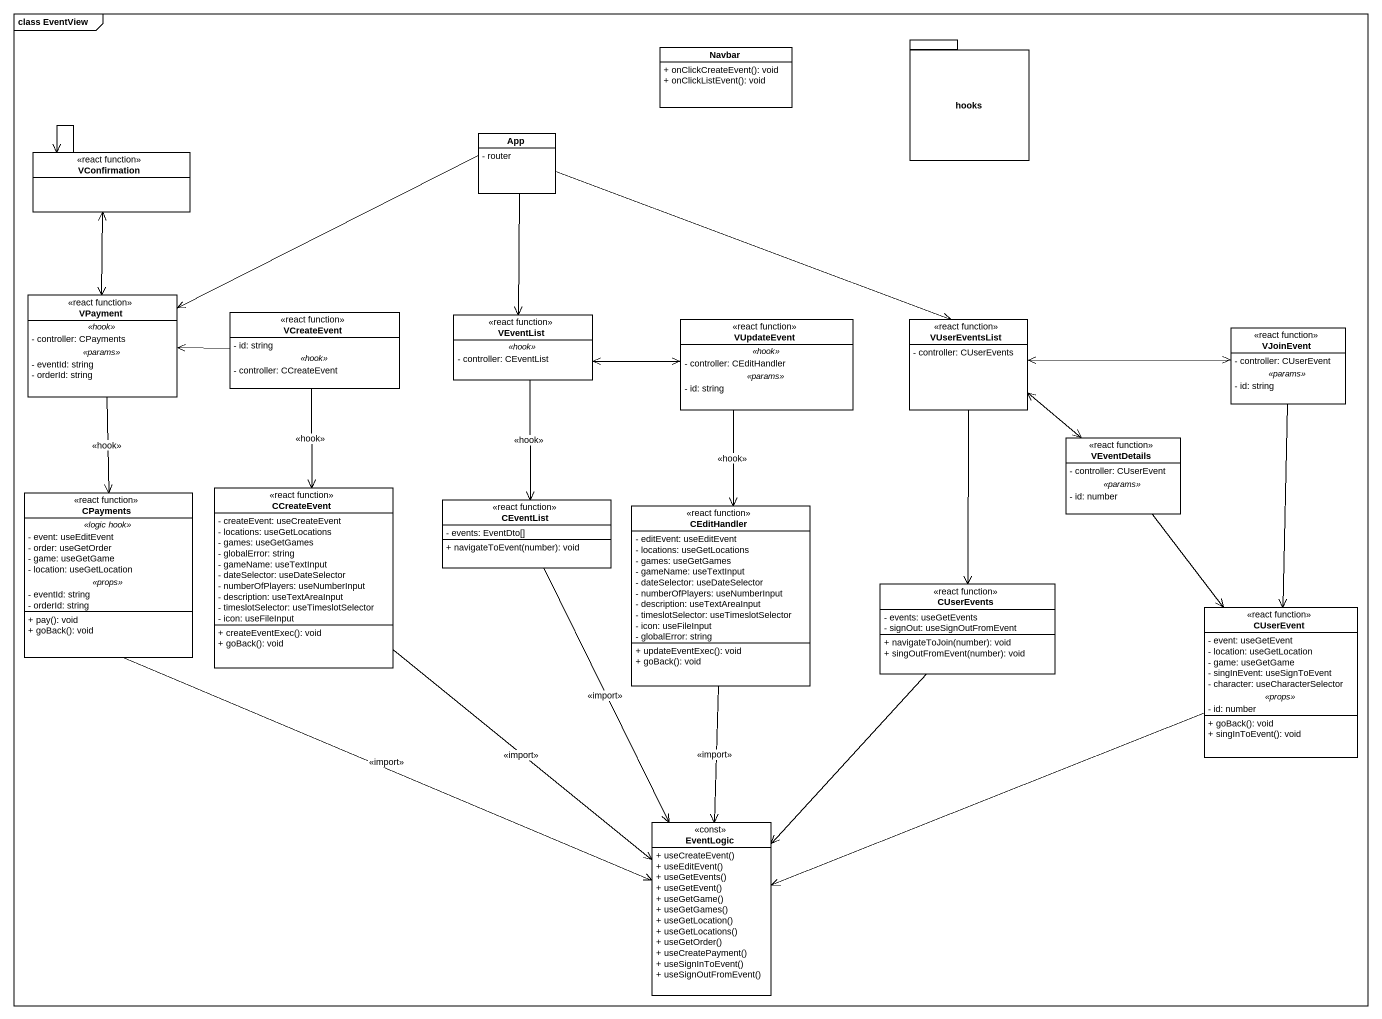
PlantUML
@startuml
mainframe class EventView
hide circle
hide empty members
skinparam classAttributeIconSize 0
class Navbar {
  + onClickCreateEvent(): void
  + onClickListEvent(): void
}
package hooks {
}
class VConfirmation <<react function>>
class App {
  - router
}
class VPayment <<react function>> {
  .. <<hook>> ..
  - controller: CPayments
  .. <<params>> ..
  - eventId: string
  - orderId: string
}
class VCreateEvent <<react function>> {
  - id: string
  .. <<hook>> ..
  - controller: CCreateEvent
}
class VEventList <<react function>> {
  .. <<hook>> ..
  - controller: CEventList
}
class VUpdateEvent <<react function>> {
  .. <<hook>> ..
  - controller: CEditHandler
  .. <<params>> ..
  - id: string
}
class VUserEventsList <<react function>> {
  - controller: CUserEvents
}
class VJoinEvent <<react function>> {
  - controller: CUserEvent
  .. <<params>> ..
  - id: string
}
class VEventDetails <<react function>> {
  - controller: CUserEvent
  .. <<params>> ..
  - id: number
}
class CPayments <<react function>> {
  .. <<logic hook>> ..
  - event: useEditEvent
  - order: useGetOrder
  - game: useGetGame
  - location: useGetLocation
  .. <<props>> ..
  - eventId: string
  - orderId: string
  --
  + pay(): void
  + goBack(): void
}
class CCreateEvent <<react function>> {
  - createEvent: useCreateEvent
  - locations: useGetLocations
  - games: useGetGames
  - globalError: string
  - gameName: useTextInput
  - dateSelector: useDateSelector
  - numberOfPlayers: useNumberInput
  - description: useTextAreaInput
  - timeslotSelector: useTimeslotSelector
  - icon: useFileInput
  + createEventExec(): void
  + goBack(): void
}
class CEventList <<react function>> {
  - events: EventDto[]
  + navigateToEvent(number): void
}
class CEditHandler <<react function>> {
  - editEvent: useEditEvent
  - locations: useGetLocations
  - games: useGetGames
  - gameName: useTextInput
  - dateSelector: useDateSelector
  - numberOfPlayers: useNumberInput
  - description: useTextAreaInput
  - timeslotSelector: useTimeslotSelector
  - icon: useFileInput
  - globalError: string
  + updateEventExec(): void
  + goBack(): void
}
class CUserEvents <<react function>> {
  - events: useGetEvents
  - signOut: useSignOutFromEvent
  + navigateToJoin(number): void
  + singOutFromEvent(number): void
}
class CUserEvent <<react function>> {
  - event: useGetEvent
  - location: useGetLocation
  - game: useGetGame
  - singInEvent: useSignToEvent
  - character: useCharacterSelector
  .. <<props>> ..
  - id: number
  --
  + goBack(): void
  + singInToEvent(): void
}
class EventLogic <<const>> {
  + useCreateEvent()
  + useEditEvent()
  + useGetEvents()
  + useGetEvent()
  + useGetGame()
  + useGetGames()
  + useGetLocation()
  + useGetLocations()
  + useGetOrder()
  + useCreatePayment()
  + useSignInToEvent()
  + useSignOutFromEvent()
}
VConfirmation --> VConfirmation
App -left-> VPayment
App --> VEventList
App -right-> VUserEventsList
VPayment <-up-> VConfirmation
VPayment --> CPayments : <<hook>>
VCreateEvent -left-> VPayment
VCreateEvent --> CCreateEvent : <<hook>>
VEventList <-right-> VUpdateEvent
VEventList --> CEventList : <<hook>>
VUpdateEvent --> CEditHandler : <<hook>>
VUserEventsList <-right-> VJoinEvent
VUserEventsList <--> VEventDetails
VUserEventsList --> CUserEvents
VJoinEvent --> CUserEvent
VEventDetails --> CUserEvent
CPayments -right-> EventLogic : <<import>>
CCreateEvent --> EventLogic : <<import>>
CEventList --> EventLogic : <<import>>
CEditHandler --> EventLogic : <<import>>
CUserEvents --> EventLogic
CUserEvent -left-> EventLogic
@enduml
